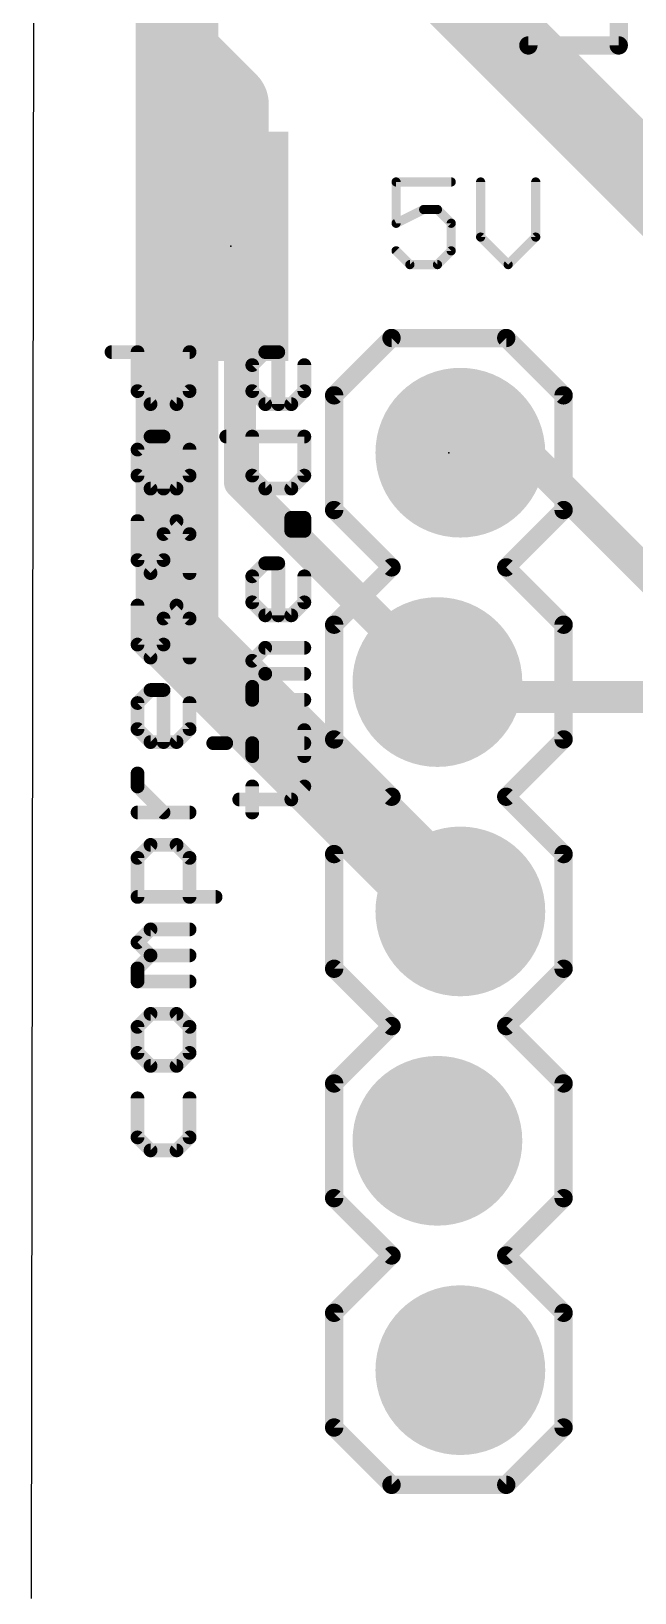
# Model space of a CAD drawing. Extents: x 0 to 91.2, y 0 to 65.1.
# Drawn here: x 0.46 to 7.14, y 15.31 to 32.61 of the extents above; entities that cross this region are included whole.
import ezdxf

# ---------------------------------------------------------------- set-up
doc = ezdxf.new("R2010")
doc.units = 0
for name, color, linetype in [('1', 22, 'CONTINUOUS'), ('16', 175, 'CONTINUOUS'), ('17', 82, 'CONTINUOUS'), ('20', 7, 'CONTINUOUS'), ('21', 253, 'CONTINUOUS'), ('23', 7, 'CONTINUOUS'), ('51', 253, 'CONTINUOUS')]:
    doc.layers.add(name, color=color, linetype=linetype)

# ---------------------------------------------------------------- blocks, each defined once
blk = doc.blocks.new('RECT')
blk.add_solid([(-0.5, -0.5), (0.5, -0.5), (-0.5, 0.5), (0.5, 0.5)])
blk = doc.blocks.new('ROUNDP')
at = {"const_width": 0.5}
blk.add_lwpolyline([(0, -0.25, 1), (0, 0.25, 1), (0, -0.25)], format="xyb", dxfattribs=at)

msp = doc.modelspace()

# ---------------------------------------------------------------- linework, layer by layer
at = {"layer": '1'}
for points, const_width in [([(2.0701, 35.2933), (2.0701, 32.3596)], 0.9144), ([(3.8862, 34.3281), (7.6708, 30.5435)], 0.9144), ([(2.0701, 32.3596), (2.6289, 31.8008)], 0.9144), ([(2.6289, 31.8008), (2.6289, 30.9626)], 0.9144), ([(2.6289, 30.9626), (2.667, 30.861)], 0.9144), ([(2.7686, 29.5656), (2.667, 29.591)], 0.3556), ([(2.7686, 27.6098), (2.7686, 29.5656)], 0.3556), ([(4.8641, 25.5143), (2.7686, 27.6098)], 0.3556), ([(4.8641, 25.5143), (4.953, 25.4)], 0.3556), ([(5.0038, 25.2349), (4.953, 25.4)], 0.3556), ([(5.0038, 25.2349), (8.4963, 25.2349)], 0.3556)]:
    msp.add_lwpolyline(points, dxfattribs=dict(at, const_width=const_width))
for points, const_width in [([(2.2317, 32.5212, 1), (1.9085, 32.198)], 0.4572), ([(1.8415, 32.3596, 1), (2.2987, 32.3596)], 0.4572), ([(2.8575, 31.8008, 1), (2.4003, 31.8008)], 0.4572), ([(2.4673, 31.6392, 1), (2.7905, 31.9624)], 0.4572), ([(2.8429, 31.0429, 1), (2.4149, 30.8823)], 0.4572), ([(2.4003, 30.9626, 1), (2.8575, 30.9626)], 0.4572), ([(2.453, 30.7807, 1), (2.881, 30.9413)], 0.4572), ([(2.6886, 29.6772, 1), (2.6454, 29.5048)], 0.1778), ([(2.8575, 29.5656, 1), (2.6797, 29.5656)], 0.1778), ([(2.747, 29.4794, 1), (2.7902, 29.6518)], 0.1778), ([(2.8315, 27.6727, 1), (2.7057, 27.5469)], 0.1778), ([(2.6797, 27.6098, 1), (2.8575, 27.6098)], 0.1778), ([(4.9343, 25.5689, 1), (4.7939, 25.4597)], 0.1778), ([(4.8012, 25.4514, 1), (4.927, 25.5772)], 0.1778), ([(5.038, 25.4261, 1), (4.868, 25.3739)], 0.1778), ([(4.8828, 25.3454, 1), (5.0232, 25.4546)], 0.1778), ([(5.0038, 25.3238, 1), (5.0038, 25.146)], 0.1778), ([(4.9188, 25.2088, 1), (5.0888, 25.261)], 0.1778)]:
    msp.add_lwpolyline(points, format="xyb", dxfattribs=dict(at, const_width=const_width))
at = {"layer": '16'}
for points, const_width in [([(2.0701, 40.3225), (2.0701, 25.9334)], 0.9144), ([(5.2578, 27.8892), (5.207, 27.94)], 0.3556), ([(5.9817, 27.8892), (5.2578, 27.8892)], 0.3556), ([(5.9817, 27.8892), (12.6873, 21.1836)], 0.3556), ([(2.0701, 25.9334), (5.1435, 22.86)], 0.9144), ([(5.1435, 22.86), (5.207, 22.86)], 0.9144)]:
    msp.add_lwpolyline(points, dxfattribs=dict(at, const_width=const_width))
for points, const_width in [([(5.2699, 28.0029, 1), (5.1441, 27.8771)], 0.1778), ([(5.2578, 27.9781, 1), (5.2578, 27.8003)], 0.1778), ([(5.1949, 27.8263, 1), (5.3207, 27.9521)], 0.1778), ([(6.0446, 27.9521, 1), (5.9188, 27.8263)], 0.1778), ([(5.9817, 27.8003, 1), (5.9817, 27.9781)], 0.1778), ([(2.2317, 26.095, 1), (1.9085, 25.7718)], 0.4572), ([(1.8415, 25.9334, 1), (2.2987, 25.9334)], 0.4572), ([(5.1435, 23.0886, 1), (5.1435, 22.6314)], 0.4572), ([(4.9819, 22.6984, 1), (5.3051, 23.0216)], 0.4572), ([(5.207, 22.6314, 1), (5.207, 23.0886)], 0.4572)]:
    msp.add_lwpolyline(points, format="xyb", dxfattribs=dict(at, const_width=const_width))
at = {"layer": '20'}
msp.add_line((0.508, 51.943), (0.457, 15.25), dxfattribs=at)
at = {"layer": '21'}
for points, const_width in [([(5.1059, 30.938), (4.4958, 30.938)], 0.1016), ([(4.4958, 30.938), (4.4958, 30.4804)], 0.1016), ([(5.4313, 30.938), (5.4313, 30.3279)], 0.1016), ([(6.0414, 30.3279), (6.0414, 30.938)], 0.1016), ([(4.4958, 30.4804), (4.8009, 30.6329)], 0.1016), ([(4.8009, 30.6329), (4.9534, 30.6329)], 0.1016), ([(4.9534, 30.6329), (5.1059, 30.4804)], 0.1016), ([(5.1059, 30.4804), (5.1059, 30.1753)], 0.1016), ([(5.4313, 30.3279), (5.7364, 30.0228)], 0.1016), ([(5.7364, 30.0228), (6.0414, 30.3279)], 0.1016), ([(4.6483, 30.0228), (4.4958, 30.1753)], 0.1016), ([(5.1059, 30.1753), (4.9534, 30.0228)], 0.1016), ([(4.9534, 30.0228), (4.6483, 30.0228)], 0.1016), ([(4.445, 29.21), (3.81, 28.575)], 0.2032), ([(5.715, 29.21), (4.445, 29.21)], 0.2032), ([(6.35, 28.575), (5.715, 29.21)], 0.2032), ([(1.3455, 29.0539), (2.2098, 29.0539)], 0.1524), ([(1.6336, 28.6217), (1.6336, 29.0539)], 0.1524), ([(2.2098, 29.0539), (2.2098, 28.6217)], 0.1524), ([(2.9036, 28.9098), (3.0476, 29.0539)], 0.1524), ([(3.0476, 29.0539), (3.1917, 29.0539)], 0.1524), ([(3.1917, 29.0539), (3.1917, 28.4777)], 0.1524), ([(2.9036, 28.6217), (2.9036, 28.9098)], 0.1524), ([(3.4798, 28.9098), (3.4798, 28.6217)], 0.1524), ([(1.7776, 28.4777), (1.6336, 28.6217)], 0.1524), ([(2.0657, 28.4777), (1.7776, 28.4777)], 0.1524), ([(2.2098, 28.6217), (2.0657, 28.4777)], 0.1524), ([(3.0476, 28.4777), (2.9036, 28.6217)], 0.1524), ([(3.3357, 28.4777), (3.0476, 28.4777)], 0.1524), ([(3.4798, 28.6217), (3.3357, 28.4777)], 0.1524), ([(3.81, 27.305), (3.81, 28.575)], 0.2032), ([(6.35, 28.575), (6.35, 27.305)], 0.2032), ([(1.6336, 27.9743), (1.7776, 28.1184)], 0.1524), ([(1.7776, 28.1184), (1.9217, 28.1184)], 0.1524), ([(1.9217, 28.1184), (1.9217, 27.5422)], 0.1524), ([(2.6155, 28.1184), (3.4798, 28.1184)], 0.1524), ([(2.9036, 27.6862), (2.9036, 28.1184)], 0.1524), ([(3.4798, 28.1184), (3.4798, 27.6862)], 0.1524), ([(1.6336, 27.6862), (1.6336, 27.9743)], 0.1524), ([(2.2098, 27.9743), (2.2098, 27.6862)], 0.1524), ([(1.7776, 27.5422), (1.6336, 27.6862)], 0.1524), ([(2.2098, 27.6862), (2.0657, 27.5422)], 0.1524), ([(3.0476, 27.5422), (2.9036, 27.6862)], 0.1524), ([(3.4798, 27.6862), (3.3357, 27.5422)], 0.1524), ([(2.0657, 27.5422), (1.7776, 27.5422)], 0.1524), ([(3.3357, 27.5422), (3.0476, 27.5422)], 0.1524), ([(4.445, 26.67), (3.81, 27.305)], 0.2032), ([(6.35, 27.305), (5.715, 26.67)], 0.2032), ([(1.6336, 26.7507), (1.6336, 27.1829)], 0.1524), ([(2.0657, 27.1829), (1.9217, 27.0388)], 0.1524), ([(2.2098, 27.0388), (2.0657, 27.1829)], 0.1524), ([(3.3357, 27.0744), (3.3357, 27.2185)], 0.1524), ([(3.3357, 27.2185), (3.4798, 27.2185)], 0.1524), ([(3.4798, 27.0744), (3.3357, 27.0744)], 0.1524), ([(3.4798, 27.2185), (3.4798, 27.0744)], 0.1524), ([(1.9217, 27.0388), (1.9217, 26.7507)], 0.1524), ([(2.2098, 26.6066), (2.2098, 27.0388)], 0.1524), ([(1.7776, 26.6066), (1.6336, 26.7507)], 0.1524), ([(1.9217, 26.7507), (1.7776, 26.6066)], 0.1524), ([(2.9036, 26.571), (3.0476, 26.7151)], 0.1524), ([(2.9036, 26.2829), (2.9036, 26.571)], 0.1524), ([(3.0476, 26.7151), (3.1917, 26.7151)], 0.1524), ([(3.1917, 26.7151), (3.1917, 26.1389)], 0.1524), ([(3.4798, 26.571), (3.4798, 26.2829)], 0.1524), ([(3.81, 26.035), (4.445, 26.67)], 0.2032), ([(5.715, 26.67), (6.35, 26.035)], 0.2032), ([(1.6336, 25.8152), (1.6336, 26.2473)], 0.1524), ([(2.0657, 26.2473), (1.9217, 26.1033)], 0.1524), ([(2.2098, 26.1033), (2.0657, 26.2473)], 0.1524), ([(3.0476, 26.1389), (2.9036, 26.2829)], 0.1524), ([(3.4798, 26.2829), (3.3357, 26.1389)], 0.1524), ([(1.9217, 26.1033), (1.9217, 25.8152)], 0.1524), ([(2.2098, 25.6711), (2.2098, 26.1033)], 0.1524), ([(3.3357, 26.1389), (3.0476, 26.1389)], 0.1524), ([(3.81, 24.765), (3.81, 26.035)], 0.2032), ([(6.35, 26.035), (6.35, 24.765)], 0.2032), ([(1.7776, 25.6711), (1.6336, 25.8152)], 0.1524), ([(1.9217, 25.8152), (1.7776, 25.6711)], 0.1524), ([(2.9036, 25.6355), (3.0476, 25.7796)], 0.1524), ([(3.0476, 25.7796), (3.4798, 25.7796)], 0.1524), ([(3.0476, 25.4915), (2.9036, 25.6355)], 0.1524), ([(2.9036, 25.3474), (3.0476, 25.4915)], 0.1524), ([(2.9036, 25.2034), (2.9036, 25.3474)], 0.1524), ([(3.0476, 25.4915), (3.4798, 25.4915)], 0.1524), ([(1.6336, 25.1678), (1.7776, 25.3118)], 0.1524), ([(1.7776, 25.3118), (1.9217, 25.3118)], 0.1524), ([(1.9217, 25.3118), (1.9217, 24.7356)], 0.1524), ([(3.4798, 25.2034), (2.9036, 25.2034)], 0.1524), ([(1.6336, 24.8797), (1.6336, 25.1678)], 0.1524), ([(2.2098, 25.1678), (2.2098, 24.8797)], 0.1524), ([(1.7776, 24.7356), (1.6336, 24.8797)], 0.1524), ([(2.2098, 24.8797), (2.0657, 24.7356)], 0.1524), ([(3.4798, 24.5797), (3.4798, 24.8678)], 0.1524), ([(2.0657, 24.7356), (1.7776, 24.7356)], 0.1524), ([(2.4714, 24.7237), (2.6155, 24.7237)], 0.1524), ([(2.9036, 24.5797), (2.9036, 24.7237)], 0.1524), ([(2.9036, 24.7237), (3.4798, 24.7237)], 0.1524), ([(4.445, 24.13), (3.81, 24.765)], 0.2032), ([(6.35, 24.765), (5.715, 24.13)], 0.2032), ([(1.6336, 24.2441), (1.6336, 24.3882)], 0.1524), ([(1.9217, 23.956), (1.6336, 24.2441)], 0.1524), ([(2.9036, 23.956), (2.9036, 24.2441)], 0.1524), ([(3.3357, 24.1001), (3.4798, 24.2441)], 0.1524), ([(3.81, 23.495), (4.445, 24.13)], 0.2032), ([(5.715, 24.13), (6.35, 23.495)], 0.2032), ([(2.7595, 24.1001), (3.3357, 24.1001)], 0.1524), ([(2.2098, 23.956), (1.6336, 23.956)], 0.1524), ([(1.6336, 23.4527), (1.7776, 23.5967)], 0.1524), ([(1.6336, 23.0205), (1.6336, 23.4527)], 0.1524), ([(1.7776, 23.5967), (2.0657, 23.5967)], 0.1524), ([(2.0657, 23.5967), (2.2098, 23.4527)], 0.1524), ([(2.2098, 23.4527), (2.2098, 23.0205)], 0.1524), ([(3.81, 22.225), (3.81, 23.495)], 0.2032), ([(6.35, 23.495), (6.35, 22.225)], 0.2032), ([(2.4979, 23.0205), (1.6336, 23.0205)], 0.1524), ([(1.6336, 22.5171), (1.7776, 22.6612)], 0.1524), ([(1.7776, 22.6612), (2.2098, 22.6612)], 0.1524), ([(1.7776, 22.3731), (1.6336, 22.5171)], 0.1524), ([(1.6336, 22.229), (1.7776, 22.3731)], 0.1524), ([(1.7776, 22.3731), (2.2098, 22.3731)], 0.1524), ([(4.445, 21.59), (3.81, 22.225)], 0.2032), ([(6.35, 22.225), (5.715, 21.59)], 0.2032), ([(1.6336, 22.085), (1.6336, 22.229)], 0.1524), ([(2.2098, 22.085), (1.6336, 22.085)], 0.1524), ([(1.7776, 21.7257), (1.6336, 21.5816)], 0.1524), ([(2.0657, 21.7257), (1.7776, 21.7257)], 0.1524), ([(2.2098, 21.5816), (2.0657, 21.7257)], 0.1524), ([(1.6336, 21.5816), (1.6336, 21.2935)], 0.1524), ([(2.2098, 21.2935), (2.2098, 21.5816)], 0.1524), ([(4.445, 21.59), (3.81, 20.955)], 0.2032), ([(6.35, 20.955), (5.715, 21.59)], 0.2032), ([(1.6336, 21.2935), (1.7776, 21.1494)], 0.1524), ([(2.0657, 21.1494), (2.2098, 21.2935)], 0.1524), ([(1.7776, 21.1494), (2.0657, 21.1494)], 0.1524), ([(3.81, 19.685), (3.81, 20.955)], 0.2032), ([(6.35, 20.955), (6.35, 19.685)], 0.2032), ([(1.6336, 20.7902), (1.6336, 20.358)], 0.1524), ([(2.2098, 20.358), (2.2098, 20.7902)], 0.1524), ([(1.6336, 20.358), (1.7776, 20.2139)], 0.1524), ([(2.0657, 20.2139), (2.2098, 20.358)], 0.1524), ([(1.7776, 20.2139), (2.0657, 20.2139)], 0.1524), ([(4.445, 19.05), (3.81, 19.685)], 0.2032), ([(6.35, 19.685), (5.715, 19.05)], 0.2032), ([(3.81, 18.415), (4.445, 19.05)], 0.2032), ([(5.715, 19.05), (6.35, 18.415)], 0.2032), ([(3.81, 17.145), (3.81, 18.415)], 0.2032), ([(6.35, 18.415), (6.35, 17.145)], 0.2032), ([(4.445, 16.51), (3.81, 17.145)], 0.2032), ([(6.35, 17.145), (5.715, 16.51)], 0.2032), ([(5.715, 16.51), (4.445, 16.51)], 0.2032)]:
    msp.add_lwpolyline(points, dxfattribs=dict(at, const_width=const_width))
for points, const_width in [([(4.4958, 30.9634, 1), (4.4958, 30.9126)], 0.0508), ([(4.5212, 30.938, 1), (4.4704, 30.938)], 0.0508), ([(5.1059, 30.9126, 1), (5.1059, 30.9634)], 0.0508), ([(5.4567, 30.938, 1), (5.4059, 30.938)], 0.0508), ([(6.0668, 30.938, 1), (6.016, 30.938)], 0.0508), ([(4.8009, 30.6583, 1), (4.8009, 30.6075)], 0.0508), ([(4.8122, 30.6102, 1), (4.7895, 30.6556)], 0.0508), ([(4.9714, 30.6509, 1), (4.9354, 30.615)], 0.0508), ([(4.9534, 30.6075, 1), (4.9534, 30.6583)], 0.0508), ([(4.4844, 30.5031, 1), (4.5072, 30.4577)], 0.0508), ([(4.4704, 30.4804, 1), (4.5212, 30.4804)], 0.0508), ([(5.1313, 30.4804, 1), (5.0805, 30.4804)], 0.0508), ([(5.088, 30.4624, 1), (5.1239, 30.4984)], 0.0508), ([(5.4059, 30.3279, 1), (5.4567, 30.3279)], 0.0508), ([(5.4493, 30.3458, 1), (5.4134, 30.3099)], 0.0508), ([(6.016, 30.3279, 1), (6.0668, 30.3279)], 0.0508), ([(6.0594, 30.3099, 1), (6.0235, 30.3458)], 0.0508), ([(4.5138, 30.1933, 1), (4.4778, 30.1574)], 0.0508), ([(5.0805, 30.1753, 1), (5.1313, 30.1753)], 0.0508), ([(5.1239, 30.1574, 1), (5.088, 30.1933)], 0.0508), ([(4.6483, 30.0482, 1), (4.6483, 29.9974)], 0.0508), ([(4.6304, 30.0048, 1), (4.6663, 30.0408)], 0.0508), ([(4.9354, 30.0408, 1), (4.9714, 30.0048)], 0.0508), ([(4.9534, 29.9974, 1), (4.9534, 30.0482)], 0.0508), ([(5.7184, 30.0408, 1), (5.7543, 30.0048)], 0.0508), ([(5.7184, 30.0048, 1), (5.7543, 30.0408)], 0.0508), ([(4.445, 29.2608, 1), (4.445, 29.1592)], 0.1016), ([(4.4809, 29.1741, 1), (4.4091, 29.2459)], 0.1016), ([(5.7509, 29.2459, 1), (5.6791, 29.1741)], 0.1016), ([(5.715, 29.1592, 1), (5.715, 29.2608)], 0.1016), ([(1.3455, 29.092, 1), (1.3455, 29.0158)], 0.0762), ([(1.6717, 29.0539, 1), (1.5955, 29.0539)], 0.0762), ([(2.2479, 29.0539, 1), (2.1717, 29.0539)], 0.0762), ([(2.2098, 29.0158, 1), (2.2098, 29.092)], 0.0762), ([(3.0476, 29.092, 1), (3.0476, 29.0158)], 0.0762), ([(3.0746, 29.027, 1), (3.0207, 29.0808)], 0.0762), ([(3.2298, 29.0539, 1), (3.1536, 29.0539)], 0.0762), ([(3.1917, 29.0158, 1), (3.1917, 29.092)], 0.0762), ([(2.8766, 28.9368, 1), (2.9305, 28.8829)], 0.0762), ([(2.9417, 28.9098, 1), (2.8655, 28.9098)], 0.0762), ([(3.5179, 28.9098, 1), (3.4417, 28.9098)], 0.0762), ([(1.6605, 28.6487, 1), (1.6066, 28.5948)], 0.0762), ([(1.5955, 28.6217, 1), (1.6717, 28.6217)], 0.0762), ([(1.7776, 28.5158, 1), (1.7776, 28.4396)], 0.0762), ([(1.7507, 28.4507, 1), (1.8046, 28.5046)], 0.0762), ([(2.0388, 28.5046, 1), (2.0927, 28.4507)], 0.0762), ([(2.0657, 28.4396, 1), (2.0657, 28.5158)], 0.0762), ([(2.1717, 28.6217, 1), (2.2479, 28.6217)], 0.0762), ([(2.2367, 28.5948, 1), (2.1829, 28.6487)], 0.0762), ([(2.9305, 28.6487, 1), (2.8766, 28.5948)], 0.0762), ([(2.8655, 28.6217, 1), (2.9417, 28.6217)], 0.0762), ([(3.0476, 28.5158, 1), (3.0476, 28.4396)], 0.0762), ([(3.0207, 28.4507, 1), (3.0746, 28.5046)], 0.0762), ([(3.3088, 28.5046, 1), (3.3627, 28.4507)], 0.0762), ([(3.3357, 28.4396, 1), (3.3357, 28.5158)], 0.0762), ([(3.4417, 28.6217, 1), (3.5179, 28.6217)], 0.0762), ([(3.5067, 28.5948, 1), (3.4529, 28.6487)], 0.0762), ([(3.8608, 28.575, 1), (3.7592, 28.575)], 0.1016), ([(3.7741, 28.6109, 1), (3.8459, 28.5391)], 0.1016), ([(6.4008, 28.575, 1), (6.2992, 28.575)], 0.1016), ([(6.3141, 28.5391, 1), (6.3859, 28.6109)], 0.1016), ([(3.1536, 28.4777, 1), (3.2298, 28.4777)], 0.0762), ([(1.7776, 28.1565, 1), (1.7776, 28.0803)], 0.0762), ([(1.8046, 28.0914, 1), (1.7507, 28.1453)], 0.0762), ([(1.9598, 28.1184, 1), (1.8836, 28.1184)], 0.0762), ([(1.9217, 28.0803, 1), (1.9217, 28.1565)], 0.0762), ([(2.6155, 28.1565, 1), (2.6155, 28.0803)], 0.0762), ([(2.9417, 28.1184, 1), (2.8655, 28.1184)], 0.0762), ([(3.5179, 28.1184, 1), (3.4417, 28.1184)], 0.0762), ([(3.4798, 28.0803, 1), (3.4798, 28.1565)], 0.0762), ([(1.6066, 28.0013, 1), (1.6605, 27.9474)], 0.0762), ([(1.6717, 27.9743, 1), (1.5955, 27.9743)], 0.0762), ([(2.2479, 27.9743, 1), (2.1717, 27.9743)], 0.0762), ([(1.6605, 27.7132, 1), (1.6066, 27.6593)], 0.0762), ([(1.5955, 27.6862, 1), (1.6717, 27.6862)], 0.0762), ([(2.1717, 27.6862, 1), (2.2479, 27.6862)], 0.0762), ([(2.2367, 27.6593, 1), (2.1829, 27.7132)], 0.0762), ([(2.9305, 27.7132, 1), (2.8766, 27.6593)], 0.0762), ([(2.8655, 27.6862, 1), (2.9417, 27.6862)], 0.0762), ([(3.4417, 27.6862, 1), (3.5179, 27.6862)], 0.0762), ([(3.5067, 27.6593, 1), (3.4529, 27.7132)], 0.0762), ([(1.7776, 27.5803, 1), (1.7776, 27.5041)], 0.0762), ([(1.7507, 27.5152, 1), (1.8046, 27.5691)], 0.0762), ([(1.8836, 27.5422, 1), (1.9598, 27.5422)], 0.0762), ([(2.0388, 27.5691, 1), (2.0927, 27.5152)], 0.0762), ([(2.0657, 27.5041, 1), (2.0657, 27.5803)], 0.0762), ([(3.0476, 27.5803, 1), (3.0476, 27.5041)], 0.0762), ([(3.0207, 27.5152, 1), (3.0746, 27.5691)], 0.0762), ([(3.3088, 27.5691, 1), (3.3627, 27.5152)], 0.0762), ([(3.3357, 27.5041, 1), (3.3357, 27.5803)], 0.0762), ([(3.8459, 27.3409, 1), (3.7741, 27.2691)], 0.1016), ([(3.7592, 27.305, 1), (3.8608, 27.305)], 0.1016), ([(6.2992, 27.305, 1), (6.4008, 27.305)], 0.1016), ([(6.3859, 27.2691, 1), (6.3141, 27.3409)], 0.1016), ([(1.6717, 27.1829, 1), (1.5955, 27.1829)], 0.0762), ([(2.0927, 27.2098, 1), (2.0388, 27.1559)], 0.0762), ([(2.0927, 27.1559, 1), (2.0388, 27.2098)], 0.0762), ([(3.3738, 27.2185, 1), (3.2976, 27.2185)], 0.0762), ([(3.3357, 27.2566, 1), (3.3357, 27.1804)], 0.0762), ([(3.3357, 27.1125, 1), (3.3357, 27.0363)], 0.0762), ([(3.5179, 27.2185, 1), (3.4417, 27.2185)], 0.0762), ([(3.4798, 27.1804, 1), (3.4798, 27.2566)], 0.0762), ([(3.4798, 27.0363, 1), (3.4798, 27.1125)], 0.0762), ([(1.9598, 27.0388, 1), (1.8836, 27.0388)], 0.0762), ([(1.8947, 27.0657, 1), (1.9486, 27.0119)], 0.0762), ([(2.2479, 27.0388, 1), (2.1717, 27.0388)], 0.0762), ([(2.1829, 27.0119, 1), (2.2367, 27.0657)], 0.0762), ([(3.2976, 27.0744, 1), (3.3738, 27.0744)], 0.0762), ([(3.4417, 27.0744, 1), (3.5179, 27.0744)], 0.0762), ([(1.6605, 26.7776, 1), (1.6066, 26.7237)], 0.0762), ([(1.9486, 26.7237, 1), (1.8947, 26.7776)], 0.0762), ([(1.5955, 26.7507, 1), (1.6717, 26.7507)], 0.0762), ([(1.7507, 26.6336, 1), (1.8046, 26.5797)], 0.0762), ([(1.7507, 26.5797, 1), (1.8046, 26.6336)], 0.0762), ([(1.8836, 26.7507, 1), (1.9598, 26.7507)], 0.0762), ([(2.1717, 26.6066, 1), (2.2479, 26.6066)], 0.0762), ([(2.8766, 26.598, 1), (2.9305, 26.5441)], 0.0762), ([(2.9417, 26.571, 1), (2.8655, 26.571)], 0.0762), ([(3.0476, 26.7532, 1), (3.0476, 26.677)], 0.0762), ([(3.0746, 26.6882, 1), (3.0207, 26.742)], 0.0762), ([(3.2298, 26.7151, 1), (3.1536, 26.7151)], 0.0762), ([(3.1917, 26.677, 1), (3.1917, 26.7532)], 0.0762), ([(3.5179, 26.571, 1), (3.4417, 26.571)], 0.0762), ([(4.4809, 26.6341, 1), (4.4091, 26.7059)], 0.1016), ([(4.4091, 26.6341, 1), (4.4809, 26.7059)], 0.1016), ([(5.7509, 26.7059, 1), (5.6791, 26.6341)], 0.1016), ([(5.6791, 26.7059, 1), (5.7509, 26.6341)], 0.1016), ([(1.6717, 26.2473, 1), (1.5955, 26.2473)], 0.0762), ([(2.0927, 26.2743, 1), (2.0388, 26.2204)], 0.0762), ([(2.0927, 26.2204, 1), (2.0388, 26.2743)], 0.0762), ([(2.9305, 26.3099, 1), (2.8766, 26.256)], 0.0762), ([(2.8655, 26.2829, 1), (2.9417, 26.2829)], 0.0762), ([(3.4417, 26.2829, 1), (3.5179, 26.2829)], 0.0762), ([(3.5067, 26.256, 1), (3.4529, 26.3099)], 0.0762), ([(1.8947, 26.1302, 1), (1.9486, 26.0763)], 0.0762), ([(1.9598, 26.1033, 1), (1.8836, 26.1033)], 0.0762), ([(2.2479, 26.1033, 1), (2.1717, 26.1033)], 0.0762), ([(2.1829, 26.0763, 1), (2.2367, 26.1302)], 0.0762), ([(3.0476, 26.177, 1), (3.0476, 26.1008)], 0.0762), ([(3.0207, 26.1119, 1), (3.0746, 26.1658)], 0.0762), ([(3.1536, 26.1389, 1), (3.2298, 26.1389)], 0.0762), ([(3.3088, 26.1658, 1), (3.3627, 26.1119)], 0.0762), ([(3.3357, 26.1008, 1), (3.3357, 26.177)], 0.0762), ([(3.8608, 26.035, 1), (3.7592, 26.035)], 0.1016), ([(3.7741, 26.0709, 1), (3.8459, 25.9991)], 0.1016), ([(6.4008, 26.035, 1), (6.2992, 26.035)], 0.1016), ([(6.3141, 25.9991, 1), (6.3859, 26.0709)], 0.1016), ([(1.6605, 25.8421, 1), (1.6066, 25.7882)], 0.0762), ([(1.5955, 25.8152, 1), (1.6717, 25.8152)], 0.0762), ([(1.8836, 25.8152, 1), (1.9598, 25.8152)], 0.0762), ([(1.9486, 25.7882, 1), (1.8947, 25.8421)], 0.0762), ([(3.0476, 25.8177, 1), (3.0476, 25.7415)], 0.0762), ([(3.0746, 25.7526, 1), (3.0207, 25.8065)], 0.0762), ([(3.4798, 25.7415, 1), (3.4798, 25.8177)], 0.0762), ([(1.7507, 25.6981, 1), (1.8046, 25.6442)], 0.0762), ([(1.7507, 25.6442, 1), (1.8046, 25.6981)], 0.0762), ([(2.1717, 25.6711, 1), (2.2479, 25.6711)], 0.0762), ([(2.9305, 25.6625, 1), (2.8766, 25.6086)], 0.0762), ([(2.8766, 25.6625, 1), (2.9305, 25.6086)], 0.0762), ([(2.9417, 25.3474, 1), (2.8655, 25.3474)], 0.0762), ([(3.0476, 25.5296, 1), (3.0476, 25.4534)], 0.0762), ([(3.0746, 25.4645, 1), (3.0207, 25.5184)], 0.0762), ([(3.0207, 25.4645, 1), (3.0746, 25.5184)], 0.0762), ([(3.4798, 25.4534, 1), (3.4798, 25.5296)], 0.0762), ([(1.7776, 25.3499, 1), (1.7776, 25.2737)], 0.0762), ([(1.8046, 25.2849, 1), (1.7507, 25.3388)], 0.0762), ([(1.9598, 25.3118, 1), (1.8836, 25.3118)], 0.0762), ([(1.9217, 25.2737, 1), (1.9217, 25.3499)], 0.0762), ([(2.8766, 25.3744, 1), (2.9305, 25.3205)], 0.0762), ([(2.9036, 25.2415, 1), (2.9036, 25.1653)], 0.0762), ([(3.4798, 25.1653, 1), (3.4798, 25.2415)], 0.0762), ([(1.6066, 25.1947, 1), (1.6605, 25.1408)], 0.0762), ([(1.6717, 25.1678, 1), (1.5955, 25.1678)], 0.0762), ([(2.2479, 25.1678, 1), (2.1717, 25.1678)], 0.0762), ([(2.8655, 25.2034, 1), (2.9417, 25.2034)], 0.0762), ([(1.6605, 24.9066, 1), (1.6066, 24.8527)], 0.0762), ([(1.5955, 24.8797, 1), (1.6717, 24.8797)], 0.0762), ([(2.1717, 24.8797, 1), (2.2479, 24.8797)], 0.0762), ([(2.2367, 24.8527, 1), (2.1829, 24.9066)], 0.0762), ([(3.5179, 24.8678, 1), (3.4417, 24.8678)], 0.0762), ([(1.7776, 24.7737, 1), (1.7776, 24.6975)], 0.0762), ([(1.7507, 24.7087, 1), (1.8046, 24.7625)], 0.0762), ([(1.8836, 24.7356, 1), (1.9598, 24.7356)], 0.0762), ([(2.0388, 24.7625, 1), (2.0927, 24.7087)], 0.0762), ([(2.0657, 24.6975, 1), (2.0657, 24.7737)], 0.0762), ([(2.4714, 24.7618, 1), (2.4714, 24.6856)], 0.0762), ([(2.6155, 24.6856, 1), (2.6155, 24.7618)], 0.0762), ([(2.9417, 24.7237, 1), (2.8655, 24.7237)], 0.0762), ([(2.9036, 24.7618, 1), (2.9036, 24.6856)], 0.0762), ([(3.4798, 24.6856, 1), (3.4798, 24.7618)], 0.0762), ([(3.8459, 24.8009, 1), (3.7741, 24.7291)], 0.1016), ([(3.7592, 24.765, 1), (3.8608, 24.765)], 0.1016), ([(6.2992, 24.765, 1), (6.4008, 24.765)], 0.1016), ([(6.3859, 24.7291, 1), (6.3141, 24.8009)], 0.1016), ([(2.8655, 24.5797, 1), (2.9417, 24.5797)], 0.0762), ([(3.4417, 24.5797, 1), (3.5179, 24.5797)], 0.0762), ([(1.6717, 24.3882, 1), (1.5955, 24.3882)], 0.0762), ([(1.6605, 24.2711, 1), (1.6066, 24.2172)], 0.0762), ([(1.5955, 24.2441, 1), (1.6717, 24.2441)], 0.0762), ([(2.9417, 24.2441, 1), (2.8655, 24.2441)], 0.0762), ([(3.5067, 24.2172, 1), (3.4529, 24.2711)], 0.0762), ([(4.4809, 24.0941, 1), (4.4091, 24.1659)], 0.1016), ([(4.4091, 24.0941, 1), (4.4809, 24.1659)], 0.1016), ([(5.7509, 24.1659, 1), (5.6791, 24.0941)], 0.1016), ([(5.6791, 24.1659, 1), (5.7509, 24.0941)], 0.1016), ([(2.7595, 24.1382, 1), (2.7595, 24.062)], 0.0762), ([(3.3088, 24.127, 1), (3.3627, 24.0731)], 0.0762), ([(3.3357, 24.062, 1), (3.3357, 24.1382)], 0.0762), ([(1.6336, 23.9941, 1), (1.6336, 23.9179)], 0.0762), ([(1.8947, 23.9291, 1), (1.9486, 23.9829)], 0.0762), ([(2.2098, 23.9179, 1), (2.2098, 23.9941)], 0.0762), ([(2.8655, 23.956, 1), (2.9417, 23.956)], 0.0762), ([(1.6066, 23.4796, 1), (1.6605, 23.4257)], 0.0762), ([(1.6717, 23.4527, 1), (1.5955, 23.4527)], 0.0762), ([(1.7776, 23.6348, 1), (1.7776, 23.5586)], 0.0762), ([(1.8046, 23.5698, 1), (1.7507, 23.6236)], 0.0762), ([(2.0927, 23.6236, 1), (2.0388, 23.5698)], 0.0762), ([(2.0657, 23.5586, 1), (2.0657, 23.6348)], 0.0762), ([(2.2479, 23.4527, 1), (2.1717, 23.4527)], 0.0762), ([(2.1829, 23.4257, 1), (2.2367, 23.4796)], 0.0762), ([(3.8608, 23.495, 1), (3.7592, 23.495)], 0.1016), ([(3.7741, 23.5309, 1), (3.8459, 23.4591)], 0.1016), ([(6.4008, 23.495, 1), (6.2992, 23.495)], 0.1016), ([(6.3141, 23.4591, 1), (6.3859, 23.5309)], 0.1016), ([(1.6336, 23.0586, 1), (1.6336, 22.9824)], 0.0762), ([(1.5955, 23.0205, 1), (1.6717, 23.0205)], 0.0762), ([(2.1717, 23.0205, 1), (2.2479, 23.0205)], 0.0762), ([(2.4979, 22.9824, 1), (2.4979, 23.0586)], 0.0762), ([(1.7776, 22.6993, 1), (1.7776, 22.6231)], 0.0762), ([(1.8046, 22.6342, 1), (1.7507, 22.6881)], 0.0762), ([(2.2098, 22.6231, 1), (2.2098, 22.6993)], 0.0762), ([(1.6605, 22.5441, 1), (1.6066, 22.4902)], 0.0762), ([(1.6066, 22.5441, 1), (1.6605, 22.4902)], 0.0762), ([(1.7776, 22.4112, 1), (1.7776, 22.335)], 0.0762), ([(1.8046, 22.3461, 1), (1.7507, 22.4)], 0.0762), ([(1.7507, 22.3461, 1), (1.8046, 22.4)], 0.0762), ([(2.2098, 22.335, 1), (2.2098, 22.4112)], 0.0762), ([(3.8459, 22.2609, 1), (3.7741, 22.1891)], 0.1016), ([(6.3859, 22.1891, 1), (6.3141, 22.2609)], 0.1016), ([(1.6066, 22.256, 1), (1.6605, 22.2021)], 0.0762), ([(1.6717, 22.229, 1), (1.5955, 22.229)], 0.0762), ([(1.6336, 22.1231, 1), (1.6336, 22.0469)], 0.0762), ([(2.2098, 22.0469, 1), (2.2098, 22.1231)], 0.0762), ([(3.7592, 22.225, 1), (3.8608, 22.225)], 0.1016), ([(6.2992, 22.225, 1), (6.4008, 22.225)], 0.1016), ([(1.5955, 22.085, 1), (1.6717, 22.085)], 0.0762), ([(1.7776, 21.7638, 1), (1.7776, 21.6876)], 0.0762), ([(1.8046, 21.6987, 1), (1.7507, 21.7526)], 0.0762), ([(2.0927, 21.7526, 1), (2.0388, 21.6987)], 0.0762), ([(2.0657, 21.6876, 1), (2.0657, 21.7638)], 0.0762), ([(1.6066, 21.6086, 1), (1.6605, 21.5547)], 0.0762), ([(1.6717, 21.5816, 1), (1.5955, 21.5816)], 0.0762), ([(2.2479, 21.5816, 1), (2.1717, 21.5816)], 0.0762), ([(2.1829, 21.5547, 1), (2.2367, 21.6086)], 0.0762), ([(4.4809, 21.5541, 1), (4.4091, 21.6259)], 0.1016), ([(4.4091, 21.5541, 1), (4.4809, 21.6259)], 0.1016), ([(5.7509, 21.6259, 1), (5.6791, 21.5541)], 0.1016), ([(5.6791, 21.6259, 1), (5.7509, 21.5541)], 0.1016), ([(1.6605, 21.3204, 1), (1.6066, 21.2666)], 0.0762), ([(1.5955, 21.2935, 1), (1.6717, 21.2935)], 0.0762), ([(2.1717, 21.2935, 1), (2.2479, 21.2935)], 0.0762), ([(2.2367, 21.2666, 1), (2.1829, 21.3204)], 0.0762), ([(1.7776, 21.1875, 1), (1.7776, 21.1113)], 0.0762), ([(1.7507, 21.1225, 1), (1.8046, 21.1764)], 0.0762), ([(2.0388, 21.1764, 1), (2.0927, 21.1225)], 0.0762), ([(2.0657, 21.1113, 1), (2.0657, 21.1875)], 0.0762), ([(3.8608, 20.955, 1), (3.7592, 20.955)], 0.1016), ([(3.7741, 20.9909, 1), (3.8459, 20.9191)], 0.1016), ([(6.4008, 20.955, 1), (6.2992, 20.955)], 0.1016), ([(6.3141, 20.9191, 1), (6.3859, 20.9909)], 0.1016), ([(1.6717, 20.7902, 1), (1.5955, 20.7902)], 0.0762), ([(2.2479, 20.7902, 1), (2.1717, 20.7902)], 0.0762), ([(1.6605, 20.3849, 1), (1.6066, 20.331)], 0.0762), ([(2.2367, 20.331, 1), (2.1829, 20.3849)], 0.0762), ([(1.5955, 20.358, 1), (1.6717, 20.358)], 0.0762), ([(1.7776, 20.252, 1), (1.7776, 20.1758)], 0.0762), ([(1.7507, 20.187, 1), (1.8046, 20.2409)], 0.0762), ([(2.0388, 20.2409, 1), (2.0927, 20.187)], 0.0762), ([(2.0657, 20.1758, 1), (2.0657, 20.252)], 0.0762), ([(2.1717, 20.358, 1), (2.2479, 20.358)], 0.0762), ([(3.8459, 19.7209, 1), (3.7741, 19.6491)], 0.1016), ([(3.7592, 19.685, 1), (3.8608, 19.685)], 0.1016), ([(6.2992, 19.685, 1), (6.4008, 19.685)], 0.1016), ([(6.3859, 19.6491, 1), (6.3141, 19.7209)], 0.1016), ([(4.4809, 19.0141, 1), (4.4091, 19.0859)], 0.1016), ([(4.4091, 19.0141, 1), (4.4809, 19.0859)], 0.1016), ([(5.7509, 19.0859, 1), (5.6791, 19.0141)], 0.1016), ([(5.6791, 19.0859, 1), (5.7509, 19.0141)], 0.1016), ([(3.8608, 18.415, 1), (3.7592, 18.415)], 0.1016), ([(6.4008, 18.415, 1), (6.2992, 18.415)], 0.1016), ([(3.7741, 18.4509, 1), (3.8459, 18.3791)], 0.1016), ([(6.3141, 18.3791, 1), (6.3859, 18.4509)], 0.1016), ([(3.8459, 17.1809, 1), (3.7741, 17.1091)], 0.1016), ([(3.7592, 17.145, 1), (3.8608, 17.145)], 0.1016), ([(6.2992, 17.145, 1), (6.4008, 17.145)], 0.1016), ([(6.3859, 17.1091, 1), (6.3141, 17.1809)], 0.1016), ([(4.445, 16.5608, 1), (4.445, 16.4592)], 0.1016), ([(5.715, 16.4592, 1), (5.715, 16.5608)], 0.1016), ([(4.4091, 16.4741, 1), (4.4809, 16.5459)], 0.1016), ([(5.6791, 16.5459, 1), (5.7509, 16.4741)], 0.1016)]:
    msp.add_lwpolyline(points, format="xyb", dxfattribs=dict(at, const_width=const_width))
at = {"layer": '23'}
for p in [(2.667, 30.226), (5.08, 27.94)]:
    msp.add_point(p, dxfattribs=at)
at = {"layer": '51', "const_width": 0.2032}
for points in [[(5.96, 32.45), (5.96, 32.85)], [(6.96, 32.85), (6.96, 32.45)], [(6.96, 32.45), (5.96, 32.45)]]:
    msp.add_lwpolyline(points, dxfattribs=at)
at = {"layer": '51', "const_width": 0.1016}
for points in [[(5.96, 32.5008, 1), (5.96, 32.3992)], [(6.96, 32.3992, 1), (6.96, 32.5008)], [(5.9092, 32.45, 1), (6.0108, 32.45)], [(6.9092, 32.45, 1), (7.0108, 32.45)]]:
    msp.add_lwpolyline(points, format="xyb", dxfattribs=at)

# ---------------------------------------------------------------- block references
at = {"layer": '1', "xscale": 1.27, "yscale": 1.27, "rotation": 270}
for p in [(2.667, 30.861), (2.667, 29.591)]:
    msp.add_blockref('RECT', p, dxfattribs=at)
at = {"layer": '17', "xscale": 1.8796, "yscale": 1.8796}
for p in [(5.207, 27.94), (5.207, 27.94), (4.953, 25.4), (4.953, 25.4), (5.207, 22.86), (5.207, 22.86), (4.953, 20.32), (4.953, 20.32), (5.207, 17.78), (5.207, 17.78)]:
    msp.add_blockref('ROUNDP', p, dxfattribs=at)
at = {"layer": '51', "xscale": 0.508, "yscale": 0.508, "rotation": 270}
for p in [(5.08, 27.94), (5.08, 25.4), (5.08, 22.86), (5.08, 20.32), (5.08, 17.78)]:
    msp.add_blockref('RECT', p, dxfattribs=at)

doc.saveas('drawing.dxf')
